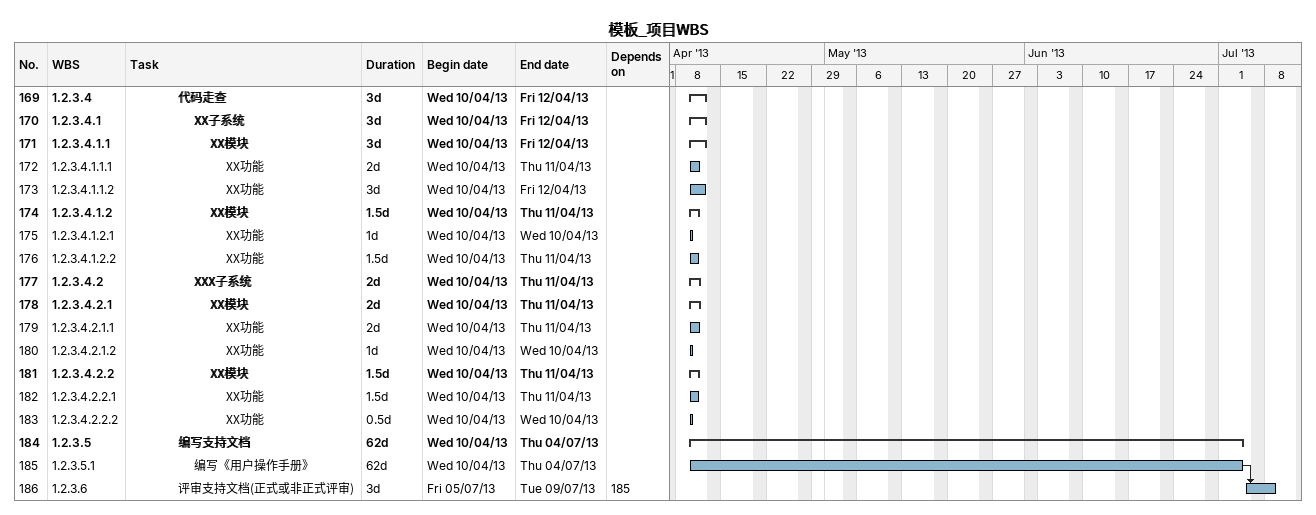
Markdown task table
模板_项目WBS

| ID | WBS | Task | Duration | Start | Finish | Predecessors |
|---|---|---|---|---|---|---|
| 169 | 1.2.3.4 | **代码走查** | 3d | 2013-04-10 | 2013-04-12 |  |
| 170 | 1.2.3.4.1 | **XX子系统** | 3d | 2013-04-10 | 2013-04-12 |  |
| 171 | 1.2.3.4.1.1 | **XX模块** | 3d | 2013-04-10 | 2013-04-12 |  |
| 172 | 1.2.3.4.1.1.1 | XX功能 | 2d | 2013-04-10 | 2013-04-11 |  |
| 173 | 1.2.3.4.1.1.2 | XX功能 | 3d | 2013-04-10 | 2013-04-12 |  |
| 174 | 1.2.3.4.1.2 | **XX模块** | 1.5d | 2013-04-10 | 2013-04-11 |  |
| 175 | 1.2.3.4.1.2.1 | XX功能 | 1d | 2013-04-10 | 2013-04-10 |  |
| 176 | 1.2.3.4.1.2.2 | XX功能 | 1.5d | 2013-04-10 | 2013-04-11 |  |
| 177 | 1.2.3.4.2 | **XXX子系统** | 2d | 2013-04-10 | 2013-04-11 |  |
| 178 | 1.2.3.4.2.1 | **XX模块** | 2d | 2013-04-10 | 2013-04-11 |  |
| 179 | 1.2.3.4.2.1.1 | XX功能 | 2d | 2013-04-10 | 2013-04-11 |  |
| 180 | 1.2.3.4.2.1.2 | XX功能 | 1d | 2013-04-10 | 2013-04-10 |  |
| 181 | 1.2.3.4.2.2 | **XX模块** | 1.5d | 2013-04-10 | 2013-04-11 |  |
| 182 | 1.2.3.4.2.2.1 | XX功能 | 1.5d | 2013-04-10 | 2013-04-11 |  |
| 183 | 1.2.3.4.2.2.2 | XX功能 | 0.5d | 2013-04-10 | 2013-04-10 |  |
| 184 | 1.2.3.5 | **编写支持文档** | 62d | 2013-04-10 | 2013-07-04 |  |
| 185 | 1.2.3.5.1 | 编写《用户操作手册》 | 62d | 2013-04-10 | 2013-07-04 |  |
| 186 | 1.2.3.6 | 评审支持文档(正式或非正式评审) | 3d | 2013-07-05 | 2013-07-09 | 185 |
